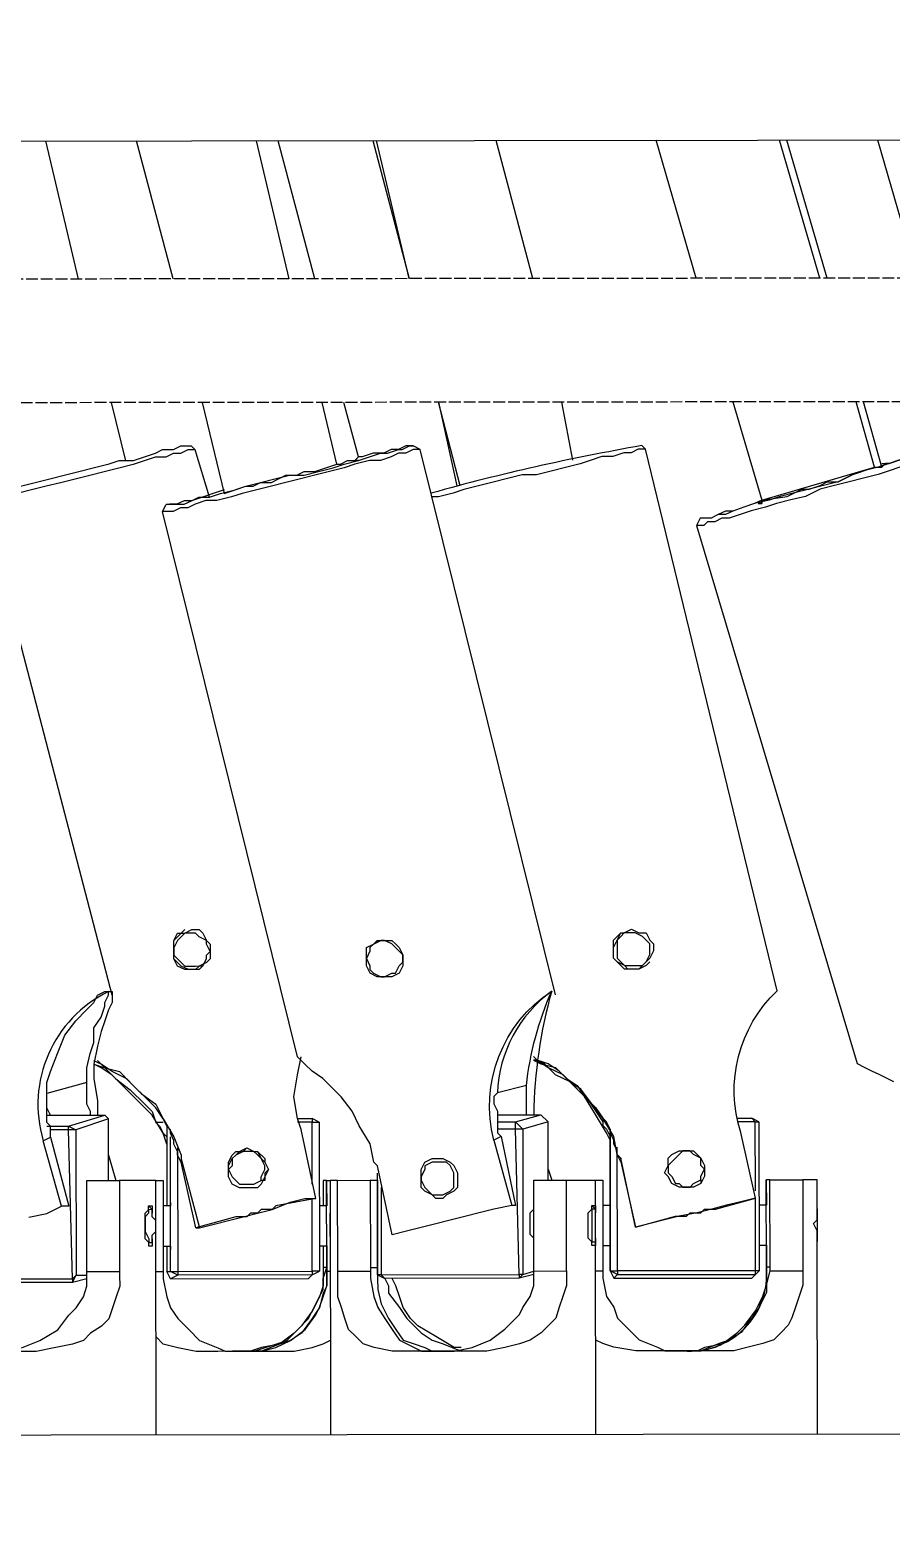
# Model space of a CAD drawing. Header units: feet. Extents: x -99009 to 3252343, y -11094690 to 9035152.
# Drawn here: x 2488906.1 to 2489081.8, y -1980934.5 to -1980631.2 of the extents above; entities that cross this region are included whole.
import ezdxf

# ---------------------------------------------------------------- set-up
doc = ezdxf.new("R2010")
doc.units = ezdxf.units.FT
doc.linetypes.add('PDF_IMPORT', pattern=[1, 0.8, -0.2])
doc.layers.add('1', color=1, linetype='Continuous')

# ---------------------------------------------------------------- blocks, each defined once
blk = doc.blocks.new('lEVELLING mACHINE')
at = {"color": 200, "lineweight": 25, "transparency": 33554684}
for points in [[(11504.18, 7487.43), (11529.38, 7462.97), (13279.48, 7462.97), (13303.93, 7487.43), (13260.96, 7487.43), (13262.44, 7488.91), (13262.44, 7521.51), (13260.96, 7522.99), (13257.99, 7522.99), (13257.25, 7521.51), (13257.25, 7488.91), (11456.76, 7488.91)], [(12580.03, 7462.97), (12580.03, 7424.45), (12580.03, 7423.7), (12580.03, 7422.96), (12580.03, 7421.48), (12580.77, 7420), (12580.03, 7419.26), (12580.03, 7417.78), (12580.03, 7417.04), (12580.03, 7416.29), (12580.03, 7411.11), (12580.77, 7411.11), (12581.51, 7411.11), (12582.99, 7411.11), (12582.99, 7429.63)], [(12625.23, 7462.97), (12625.23, 7422.96), (12625.23, 7423.7), (12625.23, 7424.45), (12625.97, 7424.45), (12625.97, 7423.7), (12626.71, 7422.96), (12626.71, 7421.48), (12626.71, 7420), (12626.71, 7419.26), (12626.71, 7417.78), (12625.97, 7417.04), (12625.97, 7416.29)], [(12671.17, 7428.89), (12671.17, 7429.63), (12671.17, 7431.11), (12670.43, 7434.82), (12669.68, 7437.04), (12668.2, 7439.26), (12666.72, 7441.49), (12665.24, 7443.71), (12662.28, 7445.19), (12660.79, 7445.93), (12659.31, 7445.93), (12657.83, 7445.93), (12657.09, 7445.93), (12660.05, 7445.93), (12663.02, 7445.93), (12666.72, 7445.93), (12670.43, 7445.19), (12672.65, 7444.45), (12674.13, 7442.97), (12675.61, 7441.49), (12676.35, 7439.26), (12677.09, 7437.04), (12677.83, 7434.82), (12677.83, 7432.6), (12677.83, 7429.63), (12677.83, 7411.11), (12678.58, 7411.11), (12679.32, 7411.11), (12679.32, 7462.97)], [(12714.88, 7462.97), (12714.88, 7420.74)], [(12589.66, 7429.63), (12582.99, 7429.63), (12582.99, 7430.37), (12582.99, 7432.6), (12583.74, 7434.82), (12584.48, 7437.04), (12585.22, 7439.26), (12585.96, 7440.75), (12587.44, 7442.23), (12588.92, 7443.71), (12591.14, 7444.45), (12594.11, 7445.19), (12597.07, 7445.93), (12600.78, 7445.93), (12604.48, 7445.93), (12606.7, 7445.93), (12604.48, 7445.93), (12603, 7445.19), (12599.3, 7444.45), (12596.33, 7442.23), (12594.85, 7440.75), (12592.63, 7437.78), (12591.14, 7434.82), (12590.4, 7432.6), (12590.4, 7430.37), (12590.4, 7429.63), (12590.4, 7428.89), (12590.4, 7411.11), (12590.4, 7416.29), (12591.89, 7416.29)], [(12591.89, 7424.45), (12590.4, 7424.45), (12590.4, 7428.89), (12590.4, 7431.11), (12590.4, 7432.6), (12590.4, 7434.08), (12591.89, 7437.04), (12593.37, 7439.26), (12595.59, 7442.23), (12597.81, 7443.71), (12600.04, 7444.45), (12603.74, 7445.93), (12605.96, 7445.93), (12606.7, 7445.93), (12605.96, 7445.93), (12603.74, 7445.93), (12600.78, 7445.19), (12597.81, 7443.71), (12595.59, 7441.49), (12592.63, 7438.52), (12591.89, 7437.04), (12591.14, 7434.82), (12590.4, 7432.6), (12589.66, 7429.63), (12589.66, 7428.89), (12590.4, 7428.89), (12590.4, 7424.45)], [(12625.23, 7417.04), (12625.97, 7416.29), (12625.23, 7416.29), (12625.23, 7417.04), (12625.23, 7417.78), (12625.23, 7411.11), (12623.75, 7411.11), (12623.75, 7428.89), (12623.75, 7429.63), (12623.75, 7431.11), (12623.01, 7434.82), (12621.52, 7437.04), (12620.78, 7439.26), (12618.56, 7441.49), (12616.34, 7443.71), (12612.63, 7445.19), (12611.15, 7445.93), (12608.93, 7445.93), (12608.19, 7445.93), (12606.7, 7445.93), (12609.67, 7445.93), (12613.37, 7445.93), (12617.08, 7445.93), (12621.52, 7445.19), (12623.75, 7444.45), (12625.23, 7443.71)], [(12631.16, 7429.63), (12631.16, 7430.37), (12631.16, 7432.6), (12631.9, 7434.82), (12632.64, 7437.04), (12633.38, 7439.26), (12634.86, 7440.75), (12636.34, 7442.23), (12638.57, 7443.71), (12640.79, 7444.45), (12643.75, 7445.19), (12647.46, 7445.93), (12651.16, 7445.93), (12654.87, 7445.93), (12657.09, 7445.93), (12656.35, 7445.93), (12654.12, 7445.93), (12650.42, 7445.19), (12646.72, 7443.71), (12643.75, 7441.49), (12640.79, 7438.52), (12640.05, 7437.04), (12638.57, 7434.82), (12637.82, 7432.6), (12637.82, 7429.63), (12637.82, 7428.89), (12637.82, 7411.11), (12631.16, 7411.11)], [(12669.68, 7430.37), (12668.2, 7431.11), (12667.46, 7432.6), (12667.46, 7434.08), (12665.24, 7437.04), (12663.76, 7439.26), (12660.79, 7442.23), (12658.57, 7443.71), (12656.35, 7444.45), (12652.64, 7445.93)], [(12652.64, 7445.19), (12654.12, 7445.19), (12657.83, 7442.97), (12661.53, 7440.75), (12663.02, 7439.26), (12664.5, 7437.04), (12665.24, 7434.82), (12665.98, 7432.6), (12666.72, 7431.11)], [(12671.17, 7411.11), (12671.17, 7428.89), (12669.68, 7428.89), (12669.68, 7431.11), (12669.68, 7433.34), (12668.94, 7436.3), (12667.46, 7439.26), (12665.98, 7441.49), (12664.5, 7443.71), (12662.28, 7444.45), (12660.05, 7445.19), (12658.57, 7445.93), (12656.35, 7445.93)], [(12681.54, 7424.45), (12680.06, 7424.45), (12680.06, 7428.89), (12680.06, 7431.11), (12680.06, 7432.6), (12680.8, 7434.08), (12681.54, 7437.04), (12683.02, 7439.26), (12685.24, 7442.23), (12687.47, 7443.71), (12689.69, 7444.45), (12693.39, 7445.93), (12695.62, 7445.93), (12696.36, 7445.93), (12693.39, 7445.93), (12690.43, 7445.93), (12686.73, 7445.93), (12683.02, 7445.19), (12680.8, 7444.45), (12679.32, 7443.71)], [(12680.06, 7428.89), (12680.8, 7428.89), (12680.8, 7429.63), (12680.8, 7430.37), (12680.8, 7432.6), (12681.54, 7434.82), (12683.02, 7437.78), (12685.24, 7440.75), (12686.73, 7442.23), (12689.69, 7444.45), (12693.39, 7445.19), (12695.62, 7445.93), (12696.36, 7445.93), (12695.62, 7445.93), (12693.39, 7445.93), (12690.43, 7445.19), (12687.47, 7443.71), (12684.5, 7441.49), (12682.28, 7438.52), (12681.54, 7437.04), (12680.8, 7434.82), (12680.06, 7432.6), (12680.06, 7429.63), (12680.06, 7428.89), (12680.06, 7411.11), (12679.32, 7411.11)], [(12697.1, 7445.93), (12696.36, 7445.93), (12694.88, 7445.93), (12692.65, 7445.19), (12690.43, 7444.45), (12688.21, 7443.71), (12685.99, 7441.49), (12683.76, 7439.26), (12682.28, 7436.3), (12680.8, 7433.34), (12680.8, 7431.11), (12680.06, 7428.89), (12680.06, 7411.11), (12680.06, 7416.29), (12681.54, 7416.29)], [(12714.88, 7411.11), (12713.4, 7411.11), (12713.4, 7428.89), (12713.4, 7429.63), (12713.4, 7431.11), (12712.66, 7434.82), (12711.92, 7437.04), (12710.44, 7439.26), (12708.21, 7441.49), (12705.99, 7443.71), (12702.29, 7445.19), (12700.8, 7445.93), (12698.58, 7445.93), (12697.1, 7445.93), (12696.36, 7445.93), (12699.32, 7445.93), (12702.29, 7445.93), (12706.73, 7445.93), (12710.44, 7445.19), (12713.4, 7444.45), (12714.88, 7442.97)], [(12742.3, 7445.19), (12738.59, 7443.71), (12734.89, 7441.49), (12732.66, 7438.52), (12731.18, 7437.04), (12729.7, 7434.82), (12728.96, 7432.6), (12728.96, 7429.63), (12722.29, 7429.63), (12722.29, 7430.37), (12722.29, 7432.6), (12723.03, 7434.82), (12723.77, 7437.04), (12724.51, 7439.26), (12726, 7440.75), (12728.22, 7442.23), (12729.7, 7443.71), (12731.92, 7444.45), (12735.63, 7445.19), (12739.33, 7445.93), (12743.04, 7445.93)], [(12566.69, 7265.14), (12565.21, 7265.14), (12562.99, 7264.4)], [(12562.99, 7264.4), (12565.21, 7265.14), (12567.43, 7265.88), (12570.4, 7266.62), (12572.62, 7267.37), (12575.59, 7268.85), (12578.55, 7269.59), (12581.51, 7270.33), (12584.48, 7271.07), (12587.44, 7271.81), (12589.66, 7272.55), (12592.63, 7273.29), (12594.85, 7274.03), (12597.07, 7274.78), (12598.55, 7275.52), (12600.04, 7275.52), (12601.52, 7276.26), (12602.26, 7276.26), (12603, 7276.26), (12603.74, 7276.26), (12604.48, 7277.74), (12571.88, 7387.4), (12570.4, 7388.14), (12568.92, 7388.88), (12567.43, 7389.62), (12564.47, 7391.1)], [(12596.33, 7398.51), (12593.37, 7398.51), (12592.63, 7399.25), (12591.89, 7399.25), (12591.89, 7429.63)], [(12622.26, 7429.63), (12621.52, 7431.11), (12620.78, 7430.37), (12592.63, 7430.37), (12592.63, 7429.63), (12620.78, 7429.63), (12620.78, 7430.37), (12622.26, 7429.63), (12622.26, 7401.48)], [(12623.75, 7424.45), (12622.26, 7424.45), (12622.26, 7429.63), (12620.78, 7429.63), (12620.78, 7404.44)], [(12622.26, 7429.63), (12622.26, 7429.63)], [(12625.23, 7429.63), (12623.75, 7429.63)], [(12637.82, 7430.37), (12640.79, 7431.11), (12640.05, 7430.37), (12637.82, 7429.63), (12631.16, 7429.63), (12631.16, 7411.11), (12628.93, 7411.11), (12627.45, 7411.11), (12626.71, 7411.11), (12625.97, 7411.11), (12625.23, 7411.11)], [(12645.23, 7397.77), (12636.34, 7397.77), (12634.86, 7399.25), (12640.05, 7400.74), (12640.05, 7430.37), (12640.79, 7430.37), (12641.53, 7400.74), (12645.23, 7400.74)], [(12668.94, 7412.59), (12668.94, 7430.37), (12640.79, 7430.37), (12640.79, 7431.11), (12668.2, 7431.11), (12668.94, 7430.37), (12669.68, 7430.37), (12669.68, 7409.63)], [(12677.83, 7429.63), (12671.17, 7429.63)], [(12680.06, 7429.63), (12679.32, 7429.63)], [(12711.92, 7431.11), (12683.76, 7431.11), (12683.02, 7430.37), (12681.54, 7429.63), (12683.02, 7429.63), (12683.02, 7414.81)], [(12685.99, 7398.51), (12683.02, 7398.51), (12683.02, 7399.25), (12681.54, 7399.25), (12681.54, 7429.63)], [(12710.44, 7404.44), (12710.44, 7429.63), (12683.02, 7429.63), (12683.02, 7430.37), (12710.44, 7430.37), (12711.92, 7431.11), (12712.66, 7429.63), (12711.92, 7429.63), (12711.92, 7402.22)], [(12712.66, 7424.45), (12712.66, 7429.63)], [(12714.88, 7429.63), (12713.4, 7429.63)], [(12714.88, 7419.26), (12714.88, 7411.11), (12715.62, 7411.11), (12716.36, 7411.11), (12717.1, 7411.11), (12718.59, 7411.11), (12720.07, 7411.11), (12722.29, 7411.11), (12722.29, 7429.63)], [(12728.96, 7429.63), (12728.96, 7428.89), (12728.96, 7411.11), (12722.29, 7411.11)], [(12737.11, 7397.77), (12725.26, 7397.77), (12724.51, 7398.51), (12731.18, 7400.74), (12731.18, 7430.37), (12731.92, 7431.11), (12732.66, 7400.74), (12736.37, 7400.74)], [(12728.96, 7431.11), (12731.92, 7431.85), (12731.18, 7430.37), (12728.96, 7430.37)], [(12759.34, 7415.55), (12759.34, 7431.11), (12731.92, 7431.11), (12731.92, 7431.85), (12759.34, 7431.85), (12759.34, 7431.11), (12760.08, 7430.37), (12760.08, 7412.59)], [(12589.66, 7428.89), (12589.66, 7411.11), (12582.99, 7411.11)], [(12590.4, 7428.89), (12590.4, 7428.89)], [(12677.83, 7411.11), (12671.17, 7411.11), (12669.68, 7411.11), (12669.68, 7428.89)], [(12680.06, 7428.89), (12680.06, 7428.89)], [(12680.8, 7424.45), (12680.8, 7428.89)], [(12580.03, 7417.04), (12580.03, 7417.78), (12580.03, 7418.52), (12580.03, 7420), (12580.03, 7420.74), (12580.03, 7422.22), (12580.03, 7422.96), (12580.03, 7423.7)], [(12622.26, 7416.29), (12622.26, 7415.55), (12622.26, 7416.29), (12622.26, 7417.04), (12622.26, 7418.52), (12622.26, 7420), (12622.26, 7421.48), (12622.26, 7422.22), (12622.26, 7423.7), (12622.26, 7424.45), (12622.26, 7425.19), (12622.26, 7424.45)], [(12625.97, 7423.7), (12625.23, 7423.7)], [(12637.82, 7425.19), (12637.82, 7424.45), (12637.82, 7422.96), (12638.57, 7422.22), (12638.57, 7420.74), (12638.57, 7419.26), (12638.57, 7417.78), (12637.82, 7417.04), (12637.82, 7416.29), (12637.82, 7415.55)], [(12637.82, 7424.45), (12637.82, 7424.45)], [(12669.68, 7424.45), (12669.68, 7423.7)], [(12713.4, 7424.45), (12711.92, 7424.45), (12711.92, 7425.19), (12711.92, 7424.45), (12711.92, 7423.7), (12711.92, 7422.22), (12711.92, 7421.48), (12711.92, 7420), (12711.92, 7418.52), (12711.92, 7417.04), (12711.92, 7416.29), (12711.92, 7415.55), (12711.92, 7416.29), (12713.4, 7416.29)], [(12715.62, 7422.96), (12715.62, 7423.7), (12715.62, 7424.45), (12716.36, 7424.45), (12716.36, 7423.7), (12717.1, 7422.96), (12717.1, 7421.48), (12717.1, 7420), (12717.1, 7419.26), (12717.1, 7417.78), (12716.36, 7417.04), (12716.36, 7416.29)], [(12716.36, 7423.7), (12715.62, 7423.7)], [(12620.04, 7407.4), (12617.08, 7420.74), (12608.93, 7418.52), (12608.19, 7418.52), (12606.7, 7418.52), (12605.96, 7417.78), (12605.22, 7417.78), (12603.74, 7417.78), (12603, 7417.04), (12601.52, 7417.04), (12600.78, 7417.04), (12592.63, 7414.81), (12595.59, 7415.55), (12598.55, 7416.29), (12601.52, 7417.04), (12604.48, 7417.78), (12608.19, 7418.52), (12611.15, 7419.26), (12614.11, 7420), (12617.08, 7420.74), (12620.04, 7406.66), (12620.78, 7405.92), (12621.52, 7402.22), (12623.75, 7398.51), (12625.97, 7395.55), (12628.19, 7392.58), (12630.41, 7391.1), (12632.64, 7388.88), (12634.86, 7387.4), (12637.08, 7386.66), (12637.82, 7385.92)], [(12617.08, 7420.74), (12617.08, 7420.74)], [(12639.31, 7397.77), (12639.31, 7397.03), (12639.31, 7396.29), (12639.31, 7394.81), (12639.31, 7394.07), (12639.31, 7392.58), (12639.31, 7391.84), (12645.23, 7393.33), (12645.97, 7394.07), (12645.97, 7395.55), (12645.23, 7397.03), (12645.23, 7397.77), (12645.23, 7399.25), (12645.23, 7399.99), (12645.23, 7401.48), (12644.49, 7402.22), (12645.97, 7402.96), (12642.27, 7416.29), (12645.97, 7417.04), (12648.94, 7417.78), (12651.9, 7418.52), (12654.87, 7419.26), (12657.83, 7420), (12660.79, 7420.74), (12663.76, 7421.48), (12666.72, 7422.22), (12669.68, 7408.14), (12670.43, 7407.4), (12671.17, 7403.7), (12673.39, 7399.99), (12674.87, 7397.03), (12677.09, 7394.07), (12679.32, 7391.84), (12680.8, 7390.36), (12683.02, 7388.88), (12684.5, 7387.4), (12685.24, 7386.66), (12685.99, 7385.92), (12713.4, 7274.78), (12712.66, 7273.29)], [(12679.32, 7422.96), (12679.32, 7422.22), (12679.32, 7421.48), (12679.32, 7420.74), (12679.32, 7419.26), (12679.32, 7418.52), (12679.32, 7417.78)], [(12726.74, 7386.66), (12725.26, 7388.14), (12722.29, 7388.88), (12720.07, 7391.1), (12717.85, 7393.33), (12714.88, 7395.55), (12713.4, 7398.51), (12711.18, 7402.22), (12709.7, 7405.92), (12709.7, 7406.66), (12705.99, 7420.74), (12703.03, 7420), (12700.06, 7419.26), (12697.1, 7418.52), (12694.14, 7417.78), (12691.17, 7417.04), (12687.47, 7415.55), (12684.5, 7414.81), (12682.28, 7414.81), (12685.24, 7400.74), (12685.99, 7398.51), (12686.73, 7394.07), (12685.99, 7389.62), (12685.24, 7385.92)], [(12682.28, 7414.81), (12690.43, 7416.29), (12691.17, 7417.04), (12692.65, 7417.04), (12693.39, 7417.04), (12694.14, 7417.78), (12695.62, 7417.78), (12696.36, 7418.52), (12697.1, 7418.52), (12698.58, 7418.52), (12706.73, 7420.74), (12705.99, 7420.74)], [(12706.73, 7420.74), (12709.7, 7407.4)], [(12740.81, 7418.52), (12737.11, 7417.78), (12734.15, 7416.29), (12737.85, 7402.96), (12736.37, 7402.22), (12736.37, 7401.48), (12736.37, 7399.99), (12737.11, 7399.25), (12737.11, 7397.77), (12737.11, 7397.03), (12737.11, 7395.55), (12737.11, 7394.81), (12737.11, 7393.33), (12737.11, 7391.1), (12736.37, 7388.88), (12734.89, 7385.18), (12733.41, 7381.47), (12731.18, 7378.51), (12728.96, 7376.28), (12727.48, 7374.8), (12726.74, 7373.32), (12725.26, 7372.58), (12724.51, 7372.58), (12723.77, 7372.58), (12723.77, 7373.32), (12723.77, 7374.8), (12724.51, 7376.28), (12725.26, 7378.51), (12726, 7380.73), (12726.74, 7383.69), (12727.48, 7387.4), (12727.48, 7390.36), (12726.74, 7394.81), (12726.74, 7397.77)], [(12728.96, 7422.22), (12728.96, 7420.74), (12728.96, 7419.26), (12728.96, 7418.52)], [(12715.62, 7417.04), (12716.36, 7416.29), (12715.62, 7416.29), (12715.62, 7417.04), (12715.62, 7417.78)], [(12580.03, 7417.04), (12580.03, 7417.04)], [(12589.66, 7411.11), (12590.4, 7411.11), (12590.4, 7416.29)], [(12592.63, 7414.81), (12592.63, 7414.81)], [(12622.26, 7400.74), (12622.26, 7416.29), (12623.75, 7416.29)], [(12637.82, 7416.29), (12637.82, 7416.29)], [(12644.49, 7402.22), (12641.53, 7416.29), (12642.27, 7416.29)], [(12656.35, 7414.81), (12657.09, 7414.81)], [(12680.06, 7411.11), (12680.8, 7411.11), (12680.8, 7416.29)], [(12682.28, 7414.81), (12682.28, 7414.81)], [(12712.66, 7399.99), (12712.66, 7416.29)], [(12736.37, 7402.22), (12732.66, 7416.29), (12734.15, 7416.29)], [(12592.63, 7413.33), (12592.63, 7399.25), (12596.33, 7399.25)], [(12603.74, 7411.11), (12603.74, 7411.85), (12605.22, 7412.59), (12605.96, 7412.59), (12607.45, 7412.59)], [(12683.02, 7411.85), (12683.02, 7399.25), (12685.99, 7399.25)], [(12694.88, 7412.59), (12695.62, 7412.59), (12697.1, 7412.59), (12697.84, 7412.59), (12699.32, 7411.85), (12700.06, 7410.37), (12700.06, 7409.63), (12700.06, 7408.14), (12700.06, 7407.4), (12699.32, 7405.92), (12698.58, 7405.18), (12697.1, 7405.18), (12696.36, 7404.44), (12694.88, 7405.18), (12694.14, 7405.18), (12693.39, 7406.66), (12692.65, 7407.4), (12691.91, 7408.89), (12692.65, 7409.63), (12692.65, 7411.11), (12693.39, 7411.11)], [(12590.4, 7411.11), (12590.4, 7411.11)], [(12590.4, 7411.11), (12590.4, 7411.11)], [(12634.86, 7408.89), (12634.12, 7411.11)], [(12634.86, 7411.11), (12634.86, 7399.25)], [(12669.68, 7411.11), (12669.68, 7411.11)], [(12680.06, 7411.11), (12680.06, 7411.11)], [(12680.06, 7411.11), (12680.06, 7411.11)], [(12724.51, 7405.92), (12723.03, 7411.11)], [(12724.51, 7411.11), (12724.51, 7398.51)], [(12610.41, 7406.66), (12609.67, 7405.92)], [(12620.04, 7406.66), (12620.04, 7407.4), (12620.78, 7405.92), (12620.78, 7405.18), (12621.52, 7403.7), (12621.52, 7402.96), (12622.26, 7401.48), (12622.26, 7400.74), (12623.01, 7399.25), (12623.75, 7398.51)], [(12658.57, 7406.66), (12658.57, 7406.66)], [(12709.7, 7406.66), (12709.7, 7407.4), (12710.44, 7405.92), (12710.44, 7405.18), (12711.18, 7403.7), (12711.18, 7402.96), (12711.92, 7401.48), (12711.92, 7400.74), (12712.66, 7399.99), (12713.4, 7398.51), (12714.88, 7396.29), (12717.1, 7394.07), (12719.33, 7391.84), (12720.81, 7390.36), (12723.77, 7388.88), (12726, 7387.4), (12727.48, 7386.66)], [(12622.26, 7402.96), (12623.01, 7401.48), (12625.23, 7397.77), (12627.45, 7394.07), (12630.41, 7391.1), (12633.38, 7389.62), (12635.6, 7387.4), (12637.08, 7386.66), (12637.82, 7386.66), (12636.34, 7387.4), (12633.38, 7388.14), (12631.16, 7390.36), (12628.93, 7391.84), (12627.45, 7394.07), (12625.23, 7396.29), (12623.75, 7398.51), (12623.75, 7399.25)], [(12637.82, 7386.66), (12637.08, 7386.66), (12634.86, 7388.14), (12631.9, 7389.62), (12629.67, 7391.84), (12626.71, 7394.81), (12625.23, 7397.03), (12623.75, 7399.25), (12623.75, 7399.99), (12623.01, 7400.74), (12622.26, 7402.22)], [(12712.66, 7403.7), (12713.4, 7401.48), (12715.62, 7397.77), (12718.59, 7394.81), (12721.55, 7391.84), (12723.77, 7389.62), (12726, 7388.14), (12727.48, 7387.4), (12725.26, 7388.14), (12723.03, 7390.36), (12720.07, 7392.58), (12717.1, 7395.55), (12715.62, 7397.03), (12714.88, 7399.25), (12714.14, 7399.99), (12713.4, 7401.48), (12712.66, 7402.22), (12712.66, 7402.96)], [(12591.89, 7399.25), (12593.37, 7398.51)], [(12645.23, 7399.25), (12641.53, 7399.25), (12636.34, 7397.77)], [(12681.54, 7399.25), (12683.02, 7398.51)], [(12712.66, 7399.99), (12712.66, 7399.99)], [(12712.66, 7399.99), (12712.66, 7399.99)], [(12713.4, 7399.25), (12714.88, 7399.25)], [(12737.11, 7399.99), (12732.66, 7399.99), (12725.26, 7397.77)], [(12736.37, 7397.77), (12737.11, 7396.29)], [(12728.96, 7391.1), (12737.11, 7393.33)], [(12633.38, 7373.32), (12660.79, 7262.18), (12662.28, 7261.44)], [(12723.77, 7373.32), (12752.67, 7262.18), (12754.15, 7261.44)], [(12666.72, 7369.62), (12667.46, 7369.62)], [(12614.11, 7366.65), (12614.85, 7367.39), (12616.34, 7368.13), (12617.08, 7368.13), (12618.56, 7368.13), (12619.3, 7367.39), (12620.78, 7366.65), (12621.52, 7365.91), (12621.52, 7364.43), (12621.52, 7363.69), (12621.52, 7362.21), (12620.78, 7361.47), (12620.04, 7360.72)], [(12705.25, 7367.39), (12705.99, 7368.13), (12707.47, 7368.13), (12708.21, 7368.13), (12709.7, 7367.39), (12710.44, 7366.65), (12711.18, 7365.91), (12711.18, 7364.43), (12711.18, 7363.69), (12711.18, 7362.21), (12710.44, 7361.47), (12709.7, 7360.72), (12708.95, 7359.98)], [(12671.17, 7363.69), (12670.43, 7362.95), (12668.94, 7362.21)], [(12562.99, 7265.88), (12565.21, 7266.62), (12567.43, 7267.37), (12570.4, 7268.11), (12573.36, 7268.85), (12576.33, 7269.59), (12579.29, 7270.33), (12582.25, 7271.81), (12585.22, 7272.55), (12588.18, 7273.29), (12590.4, 7274.03), (12593.37, 7274.78), (12595.59, 7275.52), (12597.81, 7276.26), (12599.3, 7276.26), (12600.78, 7277), (12602.26, 7277), (12603, 7277.74), (12603.74, 7277.74), (12604.48, 7277.74)], [(12590.4, 7272.55), (12591.14, 7272.55), (12592.63, 7273.29), (12594.85, 7274.03), (12597.07, 7274.78), (12598.55, 7274.78), (12600.04, 7275.52), (12601.52, 7276.26), (12603, 7276.26), (12603.74, 7276.26)], [(12660.79, 7262.18), (12661.53, 7262.18), (12662.28, 7262.18), (12663.76, 7262.92), (12665.24, 7262.92), (12666.72, 7263.66), (12668.94, 7264.4), (12671.17, 7264.4), (12674.13, 7265.14), (12676.35, 7265.88), (12679.32, 7266.62), (12682.28, 7267.37), (12685.24, 7268.11), (12688.21, 7268.85), (12691.17, 7269.59), (12694.14, 7270.33), (12697.1, 7271.07), (12699.32, 7271.81), (12702.29, 7272.55), (12704.51, 7272.55), (12706.73, 7273.29), (12708.21, 7274.03), (12709.7, 7274.03), (12711.18, 7274.78), (12711.92, 7274.78), (12712.66, 7274.78), (12713.4, 7274.78)], [(12591.14, 7272.55), (12585.96, 7271.81), (12584.48, 7271.07), (12582.99, 7270.33), (12581.51, 7270.33), (12579.29, 7269.59), (12577.81, 7268.85), (12575.59, 7268.85), (12574.1, 7268.11), (12572.62, 7267.37), (12568.18, 7265.88), (12566.69, 7265.88), (12570.4, 7252.55)], [(12597.07, 7252.55), (12591.14, 7272.55), (12568.18, 7265.88), (12571.88, 7252.55)], [(12589.66, 7272.55), (12589.66, 7272.55)], [(12589.66, 7272.55), (12589.66, 7272.55)], [(12590.4, 7272.55), (12590.4, 7272.55)], [(12614.85, 7262.18), (12615.6, 7262.18), (12616.34, 7262.18), (12617.82, 7262.92), (12619.3, 7262.92), (12621.52, 7263.66), (12623.75, 7263.66), (12625.97, 7264.4), (12628.19, 7265.14), (12631.16, 7265.88), (12634.12, 7266.62), (12637.08, 7267.37), (12640.05, 7267.37), (12643.01, 7268.11), (12645.97, 7268.85), (12648.94, 7269.59), (12651.9, 7270.33), (12654.12, 7271.07), (12657.09, 7271.81), (12658.57, 7271.81)], [(12700.8, 7270.33), (12703.03, 7271.07), (12705.25, 7271.81), (12707.47, 7272.55), (12708.95, 7272.55), (12710.44, 7273.29), (12711.18, 7273.29), (12711.92, 7273.29), (12712.66, 7273.29), (12711.92, 7273.29), (12711.18, 7273.29), (12710.44, 7273.29), (12708.95, 7273.29), (12707.47, 7272.55), (12705.99, 7271.81), (12703.77, 7271.81), (12701.55, 7271.07), (12698.58, 7270.33), (12696.36, 7269.59), (12693.39, 7268.85), (12690.43, 7268.11), (12687.47, 7267.37), (12684.5, 7267.37), (12681.54, 7266.62), (12678.58, 7265.88), (12676.35, 7265.14), (12673.39, 7264.4), (12671.17, 7263.66), (12668.94, 7262.92), (12667.46, 7262.92), (12665.24, 7262.18), (12664.5, 7262.18), (12663.02, 7261.44), (12662.28, 7261.44), (12663.02, 7261.44), (12663.76, 7261.44), (12665.24, 7262.18), (12666.72, 7262.18), (12668.2, 7262.92), (12670.43, 7262.92), (12672.65, 7263.66), (12673.39, 7263.66), (12676.35, 7252.55)], [(12703.77, 7271.81), (12706.73, 7262.18), (12707.47, 7261.44), (12708.21, 7261.44), (12708.95, 7261.44), (12709.7, 7261.44), (12711.18, 7262.18), (12713.4, 7262.18), (12714.88, 7262.92), (12717.1, 7263.66), (12719.33, 7264.4), (12722.29, 7264.4), (12724.51, 7265.14), (12727.48, 7265.88), (12730.44, 7266.62), (12733.41, 7267.37), (12736.37, 7268.11), (12739.33, 7268.85), (12742.3, 7269.59), (12744.52, 7270.33), (12747.48, 7271.07), (12749.71, 7271.81)], [(12706.73, 7262.18), (12707.47, 7262.18), (12708.21, 7262.18), (12709.7, 7262.92), (12711.18, 7262.92), (12712.66, 7263.66), (12714.88, 7263.66), (12717.1, 7264.4), (12719.33, 7265.14), (12722.29, 7265.88), (12725.26, 7266.62), (12728.22, 7267.37), (12731.18, 7268.11), (12734.15, 7268.85), (12737.11, 7269.59), (12740.07, 7270.33), (12743.04, 7271.07), (12745.26, 7271.81), (12748.22, 7272.55), (12749.71, 7272.55)], [(12585.22, 7271.07), (12585.22, 7271.07)], [(12652.64, 7269.59), (12657.09, 7252.55), (12653.38, 7269.59)], [(12705.25, 7252.55), (12700.8, 7271.07), (12696.36, 7269.59), (12694.88, 7269.59), (12693.39, 7268.85), (12691.17, 7268.85), (12689.69, 7268.11), (12688.21, 7267.37), (12685.99, 7267.37), (12684.5, 7266.62), (12682.28, 7266.62), (12677.83, 7265.14), (12680.8, 7252.55)], [(12568.18, 7265.88), (12567.43, 7265.88), (12566.69, 7265.88), (12565.95, 7265.14), (12565.21, 7265.14), (12565.95, 7265.14), (12566.69, 7265.88)], [(12566.69, 7265.88), (12566.69, 7265.88)], [(12566.69, 7265.88), (12566.69, 7265.88)], [(12566.69, 7265.88), (12566.69, 7265.88)], [(12571.14, 7267.37), (12571.14, 7267.37)], [(12629.67, 7264.4), (12631.9, 7252.55)], [(12677.83, 7265.14), (12677.09, 7265.14), (12675.61, 7264.4), (12674.87, 7264.4), (12674.13, 7264.4), (12673.39, 7264.4), (12674.13, 7264.4), (12673.39, 7263.66)], [(12674.13, 7264.4), (12674.13, 7264.4)], [(12720.81, 7264.4), (12723.77, 7252.55)], [(12559.28, 7227.35), (12567.43, 7199.2)], [(12577.81, 7227.35), (12585.96, 7199.2)], [(12579.29, 7227.35), (12587.44, 7199.2)], [(12604.48, 7227.35), (12612.63, 7199.2)], [(12637.82, 7227.35), (12645.23, 7199.2)], [(12670.43, 7199.2), (12663.02, 7227.35), (12669.68, 7199.2)], [(12682.28, 7227.35), (12689.69, 7199.2)], [(12687.47, 7227.35), (12694.14, 7199.2)], [(12711.18, 7227.35), (12718.59, 7199.2)], [(12730.44, 7227.35), (12737.11, 7199.2)], [(13169.08, 7199.2), (11668.67, 7199.2)]]:
    blk.add_lwpolyline(points, dxfattribs=at)
for points in [[(12621.52, 7431.11), (12593.37, 7431.11), (12592.63, 7430.37), (12591.89, 7429.63), (12592.63, 7429.63), (12592.63, 7414.81), (12595.59, 7401.48, -0.288299), (12588.18, 7372.58), (12614.85, 7262.18), (12615.6, 7261.44, 0.025199), (12658.57, 7271.07)], [(12645.97, 7402.96, -0.320465), (12634.12, 7372.58, 0.065143), (12637.82, 7397.77)], [(12728.22, 7397.77), (12728.22, 7397.03), (12728.96, 7395.55), (12728.96, 7394.81), (12728.96, 7393.33), (12728.96, 7392.58), (12728.96, 7391.1), (12728.96, 7388.14), (12728.22, 7385.18), (12727.48, 7382.95), (12727.48, 7379.99), (12726, 7377.77), (12725.26, 7375.54), (12725.26, 7374.8), (12724.51, 7373.32), (12724.51, 7372.58, 0.366951), (12737.85, 7402.96)], [(12639.31, 7391.84, -0.075833), (12634.12, 7372.58, 0.228204), (12645.23, 7393.33)]]:
    blk.add_lwpolyline(points, format="xyb", dxfattribs=at)
for points in [[(12711.92, 7429.63), (12710.44, 7429.63), (12710.44, 7430.37)], [(12625.97, 7417.78), (12625.97, 7418.52), (12625.97, 7419.26), (12625.97, 7420.74), (12625.97, 7421.48), (12625.97, 7422.22), (12625.97, 7422.96), (12625.97, 7423.7), (12625.23, 7423.7), (12625.23, 7422.96), (12625.23, 7422.22), (12625.23, 7421.48), (12625.23, 7420.74), (12625.23, 7419.26), (12625.23, 7418.52), (12625.23, 7417.78), (12625.23, 7417.04), (12625.97, 7417.04)], [(12716.36, 7417.04), (12716.36, 7417.78), (12717.1, 7418.52), (12717.1, 7419.26), (12717.1, 7420.74), (12717.1, 7421.48), (12716.36, 7422.96), (12716.36, 7423.7), (12715.62, 7423.7), (12715.62, 7422.96), (12715.62, 7422.22), (12714.88, 7421.48), (12714.88, 7420), (12714.88, 7419.26), (12715.62, 7418.52), (12715.62, 7417.04)], [(12656.35, 7414.81), (12657.83, 7414.81), (12658.57, 7414.07), (12660.05, 7413.33), (12660.79, 7412.59), (12660.79, 7411.11), (12660.79, 7409.63), (12660.79, 7408.89), (12660.05, 7407.4), (12658.57, 7406.66), (12657.09, 7406.66), (12656.35, 7406.66), (12654.87, 7407.4), (12654.12, 7408.14), (12653.38, 7409.63), (12653.38, 7411.11), (12653.38, 7412.59), (12654.12, 7413.33), (12655.61, 7414.07)], [(12607.45, 7412.59), (12605.96, 7412.59), (12605.22, 7411.85), (12603.74, 7411.11), (12603.74, 7410.37), (12603, 7408.89), (12603.74, 7408.14), (12603.74, 7406.66), (12605.22, 7405.92), (12605.96, 7405.18), (12607.45, 7405.18), (12608.19, 7405.92), (12608.93, 7406.66), (12609.67, 7407.4), (12610.41, 7408.14), (12610.41, 7409.63), (12609.67, 7410.37), (12608.93, 7411.85), (12608.19, 7411.85)], [(12605.96, 7412.59), (12607.45, 7412.59), (12608.19, 7412.59), (12609.67, 7411.85), (12610.41, 7410.37), (12611.15, 7409.63), (12610.41, 7408.14), (12610.41, 7406.66), (12609.67, 7405.92), (12608.19, 7405.18), (12606.7, 7405.18), (12605.22, 7405.18), (12604.48, 7405.92), (12603.74, 7406.66), (12603, 7408.14), (12603, 7409.63), (12603, 7410.37), (12603.74, 7411.85), (12605.22, 7412.59)], [(12659.31, 7413.33), (12658.57, 7414.07), (12657.09, 7414.07), (12656.35, 7414.07), (12654.87, 7413.33), (12654.12, 7412.59), (12654.12, 7411.85), (12654.12, 7410.37), (12654.12, 7409.63), (12654.87, 7408.14), (12655.61, 7407.4), (12656.35, 7407.4), (12657.83, 7407.4), (12658.57, 7407.4), (12660.05, 7408.14), (12660.05, 7408.89), (12660.79, 7410.37), (12660.79, 7411.11), (12660.05, 7412.59)], [(12695.62, 7412.59), (12696.36, 7412.59), (12697.84, 7412.59), (12699.32, 7411.85), (12700.06, 7410.37), (12700.06, 7409.63), (12700.06, 7408.14), (12699.32, 7406.66), (12698.58, 7405.92), (12697.84, 7405.18), (12696.36, 7404.44), (12694.88, 7405.18), (12694.14, 7405.18), (12692.65, 7406.66), (12692.65, 7407.4), (12691.91, 7408.89), (12692.65, 7410.37), (12693.39, 7411.85), (12694.14, 7412.59)], [(12697.1, 7411.85), (12695.62, 7411.85), (12694.88, 7411.85), (12693.39, 7411.11), (12693.39, 7410.37), (12692.65, 7408.89), (12692.65, 7408.14), (12693.39, 7406.66), (12694.14, 7405.92), (12694.88, 7405.18), (12696.36, 7405.18), (12697.1, 7405.18), (12698.58, 7405.92), (12699.32, 7406.66), (12699.32, 7408.14), (12700.06, 7408.89), (12699.32, 7410.37), (12698.58, 7411.11), (12697.84, 7411.85)], [(12641.53, 7399.25), (12640.05, 7400.74), (12641.53, 7400.74)], [(12732.66, 7399.99), (12731.18, 7400.74), (12732.66, 7400.74)], [(12671.17, 7363.69), (12671.17, 7364.43), (12671.91, 7365.91), (12671.17, 7367.39), (12671.17, 7368.13), (12670.43, 7368.87), (12668.94, 7369.62), (12668.2, 7369.62), (12666.72, 7368.87), (12665.98, 7368.87), (12665.24, 7367.39), (12664.5, 7366.65), (12664.5, 7365.17), (12665.24, 7364.43), (12665.98, 7363.69), (12666.72, 7362.95), (12668.2, 7362.21), (12668.94, 7362.21), (12670.43, 7362.95)], [(12667.46, 7369.62), (12668.2, 7369.62), (12669.68, 7369.62), (12671.17, 7368.87), (12671.91, 7367.39), (12671.91, 7366.65), (12671.91, 7365.17), (12671.91, 7363.69), (12670.43, 7362.95), (12669.68, 7362.21), (12668.2, 7362.21), (12666.72, 7362.21), (12665.98, 7362.95), (12665.24, 7363.69), (12664.5, 7365.17), (12664.5, 7366.65), (12664.5, 7367.39), (12665.24, 7368.87), (12666.72, 7369.62)], [(12616.34, 7368.13), (12617.82, 7368.13), (12619.3, 7368.13), (12620.04, 7367.39), (12621.52, 7365.91), (12621.52, 7364.43), (12621.52, 7363.69), (12620.78, 7362.21), (12620.04, 7360.72), (12619.3, 7360.72), (12617.82, 7359.98), (12616.34, 7360.72), (12614.85, 7360.72), (12614.11, 7362.21), (12613.37, 7362.95), (12613.37, 7364.43), (12614.11, 7365.91), (12614.85, 7366.65), (12615.6, 7367.39)], [(12620.78, 7363.69), (12620.78, 7364.43), (12620.78, 7365.91), (12620.04, 7366.65), (12619.3, 7367.39), (12617.82, 7367.39), (12616.34, 7367.39), (12615.6, 7367.39), (12614.85, 7366.65), (12614.11, 7365.17), (12614.11, 7364.43), (12614.11, 7362.95), (12614.85, 7362.21), (12615.6, 7361.47), (12617.08, 7360.72), (12617.82, 7360.72), (12619.3, 7360.72), (12620.04, 7361.47), (12620.78, 7362.21)], [(12706.73, 7368.13), (12708.21, 7368.13), (12708.95, 7368.13), (12710.44, 7367.39), (12711.18, 7365.91), (12711.18, 7364.43), (12711.18, 7363.69), (12711.18, 7362.21), (12710.44, 7360.72), (12708.95, 7360.72), (12707.47, 7359.98), (12705.99, 7359.98), (12705.25, 7360.72), (12704.51, 7362.21), (12703.77, 7362.95), (12703.77, 7364.43), (12703.77, 7365.91), (12704.51, 7366.65), (12705.99, 7367.39)], [(12711.18, 7363.69), (12711.18, 7365.17), (12710.44, 7365.91), (12709.7, 7366.65), (12708.95, 7367.39), (12707.47, 7367.39), (12706.73, 7367.39), (12705.25, 7367.39), (12704.51, 7365.91), (12704.51, 7365.17), (12703.77, 7364.43), (12704.51, 7362.95), (12704.51, 7362.21), (12705.99, 7361.47), (12706.73, 7360.72), (12708.21, 7360.72), (12708.95, 7360.72), (12709.7, 7361.47), (12710.44, 7362.21)], [(12591.14, 7272.55), (12591.14, 7273.29), (12591.89, 7273.29), (12591.14, 7273.29)]]:
    blk.add_lwpolyline(points, close=True, dxfattribs=at)
at = {"color": 200, "linetype": 'PDF_IMPORT', "lineweight": 25, "ltscale": 3.011111, "transparency": 33554684}
for points in [[(11529.38, 7252.55), (13279.48, 7252.55)], [(11504.18, 7227.35), (13303.93, 7227.35)]]:
    blk.add_lwpolyline(points, dxfattribs=at)
at = {"color": 200, "lineweight": 25, "transparency": 33554684}
blk.add_arc((12605.96, 7430.37), 15.63, 84.5597, 185.4403, dxfattribs=at)
blk = doc.blocks.new('A$Cac12730c')
blk.add_blockref('lEVELLING mACHINE', (-11218.13, -5688.95))

msp = doc.modelspace()

# ---------------------------------------------------------------- linework, layer by layer
at = {"layer": '1'}
msp.add_arc((2520410.24778, -1978395.99612), 100000, 84.1346387202, 194.3871675539, dxfattribs=at)

# ---------------------------------------------------------------- block references
at = {"transparency": 33554684, "rotation": 180.0650517140762}
msp.add_blockref('A$Cac12730c', (2490426.6334, -1979141.86212), dxfattribs=at)

doc.saveas('drawing.dxf')
